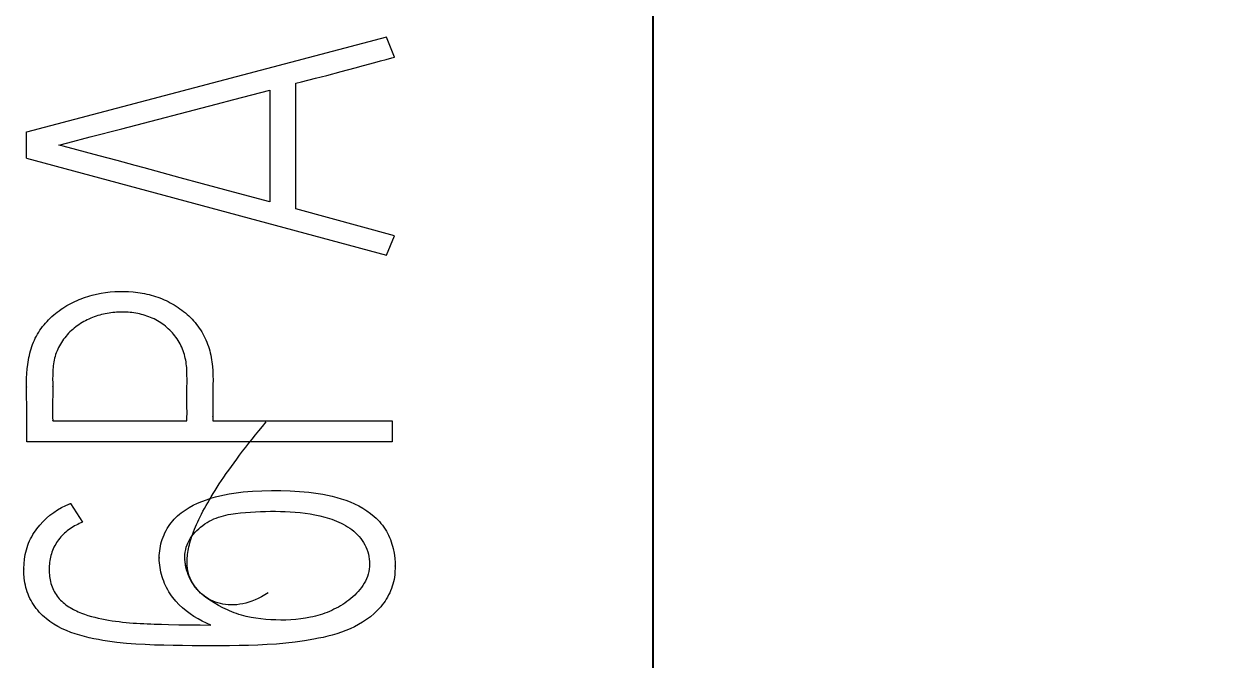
# Model space of a CAD drawing. Header units: millimetres. Extents: x 6750 to 121550, y -28210 to 66060.
# Drawn here: x 34292.8 to 34333.79, y 57753.23 to 57775.15 of the extents above; entities that cross this region are included whole.
import ezdxf

# ---------------------------------------------------------------- set-up
doc = ezdxf.new("R2010")
doc.units = ezdxf.units.MM
doc.linetypes.add('SLD-Solid', pattern=[0])
doc.layers.add('10000_FRONT', color=7, linetype='Continuous')
doc.layers.add('10500_FRONT_LABELING', color=7, linetype='Continuous')
doc.layers.add('DN.1. NET LIEN MANH', color=7, linetype='Continuous', lineweight=40)

# ---------------------------------------------------------------- blocks, each defined once
blk = doc.blocks.new('A$C0C6D7916')
at = {"layer": '10000_FRONT', "linetype": 'Continuous'}
blk.add_line((0, 0), (0, 117.137), dxfattribs=at)
at = {"layer": '10500_FRONT_LABELING', "linetype": 'Continuous'}
for p, q in [((-1.0214, 71.3986), (-2.4019, 71.0355)), ((-1.0214, 71.3986), (-1.0214, 71.3995)), ((-0.9903, 71.3222), (-1.0214, 71.3986)), ((-1.1415, 71.2815), (-1.1091, 71.2903)), ((-1.1091, 71.2903), (-1.066, 71.3024)), ((-1.066, 71.3024), (-1.0445, 71.3083)), ((-1.0445, 71.3083), (-1.0228, 71.314)), ((-0.9903, 71.3222), (-0.9903, 71.3232)), ((-1.3472, 71.2279), (-1.293, 71.2416)), ((-1.293, 71.2416), (-1.2496, 71.2528)), ((-1.2496, 71.2528), (-1.1955, 71.267)), ((-1.1955, 71.267), (-1.1415, 71.2815)), ((-1.5369, 71.1783), (-1.468, 71.196)), ((-1.468, 71.196), (-1.468, 70.7674)), ((-1.3689, 71.2225), (-1.3472, 71.2279)), ((-1.3689, 70.7409), (-1.3689, 71.2225)), ((-1.6747, 71.1425), (-1.6059, 71.1605)), ((-1.6059, 71.1605), (-1.5369, 71.1783)), ((-2.0363, 71.0478), (-1.6747, 71.1425)), ((-2.4019, 70.9357), (-2.4019, 71.0364)), ((-2.2432, 70.9946), (-2.157, 71.0167)), ((-2.157, 71.0167), (-2.0363, 71.0478)), ((-2.2777, 70.9856), (-2.2432, 70.9946)), ((-2.2604, 70.981), (-2.2777, 70.9856)), ((-2.1225, 70.9444), (-2.2604, 70.981)), ((-2.4019, 70.9357), (-1.0214, 70.5632)), ((-2.0536, 70.9258), (-2.1225, 70.9444)), ((-1.9847, 70.907), (-2.0536, 70.9258)), ((-1.8126, 70.8601), (-1.8814, 70.8788)), ((-1.7264, 70.8368), (-1.8126, 70.8601)), ((-1.5886, 70.7997), (-1.7264, 70.8368)), ((-1.468, 70.7674), (-1.5886, 70.7997)), ((-0.9903, 70.638), (-1.3689, 70.7409)), ((-1.0214, 70.5632), (-0.9903, 70.638)), ((-2.4014, 70.0589), (-2.4014, 70.0575)), ((-2.301, 70.0581), (-2.301, 70.0595)), ((-2.301, 69.9275), (-2.301, 69.9289)), ((-2.301, 69.9275), (-1.7864, 69.9275)), ((-1.6874, 69.9275), (-1, 69.9275)), ((-1.6873, 69.9433), (-1.6873, 69.9447)), ((-1, 69.9275), (-1, 69.848)), ((-1, 69.848), (-2.4, 69.848)), ((-2.233, 69.6111), (-2.233, 69.6125)), ((-2.233, 69.6111), (-2.1864, 69.5395)), ((-1.8924, 69.4035), (-1.8924, 69.4021)), ((-1.794, 69.4033), (-1.7941, 69.4058)), ((-0.9877, 69.371), (-0.9877, 69.3724)), ((-2.4116, 69.3605), (-2.4116, 69.3591)), ((-1.8844, 69.1478), (-1.8574, 69.1471)), ((-1.8574, 69.1471), (-1.8168, 69.1462)), ((-1.8168, 69.1462), (-1.7763, 69.1456)), ((-1.7763, 69.1456), (-1.7357, 69.1453)), ((-1.7357, 69.1453), (-1.6951, 69.1452))]:
    blk.add_line(p, q, dxfattribs=at)
for points in [[(-1.0228, 71.314), (-1.0011, 71.3195), (-0.9903, 71.3222)], [(-1.8814, 70.8788), (-1.9503, 70.8976), (-1.9847, 70.907)], [(-2.4, 69.848), (-2.3999, 69.8829), (-2.3997, 69.9177), (-2.3997, 69.9526), (-2.4002, 69.9874), (-2.4009, 70.0221), (-2.4014, 70.0569), (-2.4012, 70.0744), (-2.4008, 70.0918), (-2.3998, 70.1094), (-2.3984, 70.1269), (-2.3963, 70.1445), (-2.3936, 70.1619), (-2.392, 70.1706), (-2.3901, 70.1792), (-2.3881, 70.1877), (-2.3859, 70.1962), (-2.3834, 70.2046), (-2.3807, 70.2129), (-2.3778, 70.2212), (-2.3746, 70.2293), (-2.3712, 70.2373), (-2.3675, 70.2452), (-2.3635, 70.2529), (-2.3593, 70.2605), (-2.3547, 70.268), (-2.35, 70.2753), (-2.3449, 70.2825), (-2.3397, 70.2895), (-2.3342, 70.2963), (-2.3285, 70.303), (-2.3226, 70.3096), (-2.3165, 70.3159), (-2.3102, 70.3221), (-2.3037, 70.3282), (-2.2971, 70.334), (-2.2903, 70.3397), (-2.2833, 70.3452), (-2.2762, 70.3505), (-2.269, 70.3557), (-2.2617, 70.3606), (-2.2542, 70.3653), (-2.2467, 70.3699), (-2.239, 70.3742), (-2.2313, 70.3784), (-2.2235, 70.3824), (-2.2156, 70.3862), (-2.2076, 70.3898), (-2.1995, 70.3932), (-2.1914, 70.3964), (-2.1832, 70.3995), (-2.1749, 70.4023), (-2.1665, 70.405), (-2.1581, 70.4075), (-2.1497, 70.4098), (-2.1326, 70.414), (-2.1153, 70.4174), (-2.0979, 70.4202), (-2.0804, 70.4223), (-2.0628, 70.4238), (-2.0451, 70.4245), (-2.0275, 70.4246), (-2.0098, 70.424), (-1.9922, 70.4227), (-1.9835, 70.4218), (-1.9747, 70.4206), (-1.966, 70.4193), (-1.9574, 70.4179), (-1.9487, 70.4162), (-1.9402, 70.4143), (-1.9316, 70.4123), (-1.9232, 70.41), (-1.9147, 70.4076), (-1.9064, 70.405), (-1.8981, 70.4022), (-1.8899, 70.3992), (-1.8818, 70.3959), (-1.8738, 70.3925), (-1.8658, 70.3889), (-1.8579, 70.3851), (-1.8502, 70.3811), (-1.8425, 70.3769), (-1.835, 70.3725), (-1.8275, 70.3679), (-1.8202, 70.3631), (-1.813, 70.3581), (-1.806, 70.353), (-1.799, 70.3476), (-1.7923, 70.342), (-1.7856, 70.3363), (-1.7791, 70.3304), (-1.7728, 70.3242), (-1.7667, 70.318), (-1.7607, 70.3115), (-1.755, 70.3049), (-1.7494, 70.2981), (-1.7441, 70.2911), (-1.739, 70.284), (-1.7341, 70.2767), (-1.7295, 70.2693), (-1.7251, 70.2617), (-1.721, 70.254), (-1.7171, 70.2462), (-1.7135, 70.2382), (-1.7101, 70.2301), (-1.7069, 70.222), (-1.7041, 70.2137), (-1.7014, 70.2053), (-1.699, 70.1969), (-1.6968, 70.1884), (-1.6949, 70.1798), (-1.6931, 70.1712), (-1.6916, 70.1626), (-1.6903, 70.1539), (-1.6892, 70.1453), (-1.6884, 70.1366), (-1.6871, 70.1192), (-1.6865, 70.1018), (-1.6863, 70.0844), (-1.6864, 70.0669), (-1.6871, 70.0321), (-1.6875, 69.9972), (-1.6874, 69.9623), (-1.6874, 69.9275)], [(-1.7865, 70.0443), (-1.786, 70.0883), (-1.7861, 70.103), (-1.7864, 70.1176), (-1.7868, 70.1249), (-1.7873, 70.1322), (-1.7879, 70.1395), (-1.7888, 70.1467), (-1.7898, 70.1539), (-1.791, 70.1611), (-1.7925, 70.1682), (-1.7942, 70.1754), (-1.7962, 70.1824), (-1.7984, 70.1894), (-1.8008, 70.1964), (-1.8034, 70.2032), (-1.8063, 70.21), (-1.8094, 70.2167), (-1.8128, 70.2233), (-1.8163, 70.2298), (-1.8201, 70.2361), (-1.8241, 70.2423), (-1.8282, 70.2484), (-1.8327, 70.2543), (-1.8373, 70.26), (-1.8421, 70.2656), (-1.8471, 70.2711), (-1.8523, 70.2763), (-1.8576, 70.2814), (-1.8632, 70.2863), (-1.8688, 70.291), (-1.8747, 70.2956), (-1.8807, 70.2999), (-1.8868, 70.3041), (-1.893, 70.308), (-1.8994, 70.3118), (-1.9058, 70.3154), (-1.9124, 70.3187), (-1.9191, 70.3219), (-1.9258, 70.3248), (-1.9327, 70.3275), (-1.9396, 70.33), (-1.9465, 70.3323), (-1.9536, 70.3345), (-1.9607, 70.3364), (-1.9678, 70.3381), (-1.975, 70.3396), (-1.9823, 70.3409), (-1.9896, 70.3421), (-1.9969, 70.343), (-2.0042, 70.3438), (-2.0116, 70.3444), (-2.0189, 70.3448), (-2.0263, 70.3451), (-2.0337, 70.3452), (-2.0411, 70.3451), (-2.0484, 70.3449), (-2.0558, 70.3445), (-2.0631, 70.3439), (-2.0705, 70.3432), (-2.0778, 70.3423), (-2.085, 70.3413), (-2.0922, 70.3401), (-2.0994, 70.3387), (-2.1066, 70.3372), (-2.1137, 70.3355), (-2.1208, 70.3336), (-2.1278, 70.3315), (-2.1348, 70.3293), (-2.1417, 70.3268), (-2.1485, 70.3242), (-2.1553, 70.3214), (-2.1621, 70.3185), (-2.1687, 70.3153), (-2.1752, 70.312), (-2.1817, 70.3085), (-2.1881, 70.3048), (-2.1943, 70.3009), (-2.2005, 70.2968), (-2.2065, 70.2926), (-2.2124, 70.2882), (-2.2182, 70.2836), (-2.2239, 70.2789), (-2.2293, 70.274), (-2.2347, 70.2689), (-2.2399, 70.2636), (-2.2449, 70.2581), (-2.2497, 70.2525), (-2.2544, 70.2468), (-2.2589, 70.2409), (-2.2632, 70.2348), (-2.2673, 70.2286), (-2.2711, 70.2223), (-2.2748, 70.2158), (-2.2782, 70.2093), (-2.2815, 70.2026), (-2.2844, 70.1959), (-2.2871, 70.1891), (-2.2896, 70.1822), (-2.2918, 70.1752), (-2.2937, 70.1682), (-2.2954, 70.1611), (-2.2968, 70.154), (-2.2979, 70.1468), (-2.2989, 70.1396), (-2.2996, 70.1323), (-2.3002, 70.125), (-2.3006, 70.1177), (-2.301, 70.1031), (-2.3011, 70.0883), (-2.301, 70.0736), (-2.301, 70.0442)], [(-2.301, 70.0442), (-2.3016, 69.9858), (-2.3016, 69.9567), (-2.3014, 69.9421), (-2.301, 69.9275)], [(-1.7864, 69.9275), (-1.7861, 69.9421), (-1.786, 69.9567), (-1.7861, 69.9859), (-1.7863, 70.0151), (-1.7865, 70.0443)], [(-1.7852, 69.4025), (-1.7846, 69.4092), (-1.7838, 69.4161), (-1.7829, 69.4231), (-1.7817, 69.4303), (-1.7803, 69.4376), (-1.7787, 69.4452), (-1.7768, 69.4529), (-1.7747, 69.4608), (-1.7724, 69.4688), (-1.7699, 69.4771), (-1.7671, 69.4856), (-1.764, 69.4942), (-1.7607, 69.503), (-1.7572, 69.5121), (-1.7534, 69.5213), (-1.7493, 69.5308), (-1.745, 69.5404), (-1.7403, 69.5503), (-1.7354, 69.5604), (-1.7303, 69.5707), (-1.7248, 69.5812), (-1.7191, 69.5919), (-1.713, 69.6029), (-1.7067, 69.6141), (-1.7, 69.6255), (-1.6931, 69.6371), (-1.6858, 69.649), (-1.6783, 69.6612), (-1.6704, 69.6735), (-1.6621, 69.6862), (-1.6536, 69.699), (-1.6447, 69.7121), (-1.6355, 69.7255), (-1.6259, 69.7391), (-1.616, 69.753), (-1.6057, 69.7672), (-1.5951, 69.7816), (-1.5842, 69.7963), (-1.5728, 69.8113), (-1.5611, 69.8265), (-1.5491, 69.842), (-1.5366, 69.8578), (-1.5238, 69.8739), (-1.5106, 69.8903), (-1.497, 69.9069), (-1.483, 69.9239)], [(-1.6951, 69.1452), (-1.7118, 69.1523), (-1.728, 69.1601), (-1.7438, 69.1687), (-1.7593, 69.178), (-1.7743, 69.1881), (-1.7888, 69.1989), (-1.8027, 69.2106), (-1.8159, 69.223), (-1.8282, 69.2362), (-1.8397, 69.2503), (-1.8451, 69.2576), (-1.8502, 69.2651), (-1.8551, 69.2727), (-1.8597, 69.2806), (-1.864, 69.2886), (-1.8681, 69.2967), (-1.8718, 69.3049), (-1.8753, 69.3133), (-1.8785, 69.3218), (-1.8813, 69.3305), (-1.8839, 69.3392), (-1.8861, 69.348), (-1.888, 69.3569), (-1.8895, 69.3658), (-1.8908, 69.3748), (-1.8916, 69.3838), (-1.8922, 69.3929), (-1.8924, 69.402), (-1.8922, 69.4111), (-1.8917, 69.4201), (-1.8908, 69.4292), (-1.8895, 69.4382), (-1.8879, 69.4472), (-1.8859, 69.4561), (-1.8835, 69.4649), (-1.8808, 69.4736), (-1.8777, 69.4822), (-1.8742, 69.4907), (-1.8705, 69.499), (-1.8663, 69.5071), (-1.8619, 69.5151), (-1.8571, 69.5228), (-1.852, 69.5303), (-1.8466, 69.5376), (-1.8409, 69.5446), (-1.8348, 69.5513), (-1.8285, 69.5578), (-1.8219, 69.5639), (-1.8151, 69.5699), (-1.808, 69.5755), (-1.8008, 69.5809), (-1.7933, 69.5861), (-1.7778, 69.5957), (-1.7618, 69.6044), (-1.7454, 69.6123), (-1.7288, 69.6194), (-1.7118, 69.6257), (-1.6946, 69.6313), (-1.6773, 69.6363), (-1.6598, 69.6407), (-1.6421, 69.6445), (-1.6243, 69.6478), (-1.6065, 69.6507), (-1.5886, 69.6531), (-1.5707, 69.6552), (-1.5527, 69.657), (-1.5347, 69.6583), (-1.4987, 69.6602), (-1.4627, 69.661), (-1.4266, 69.6608), (-1.3906, 69.6598), (-1.3546, 69.6576), (-1.3366, 69.6561), (-1.3187, 69.6542), (-1.3008, 69.652), (-1.2829, 69.6494), (-1.2651, 69.6463), (-1.2474, 69.6429), (-1.2297, 69.6389), (-1.2121, 69.6344), (-1.1947, 69.6294), (-1.1776, 69.6237), (-1.1607, 69.6173), (-1.1441, 69.6101), (-1.1278, 69.6021), (-1.112, 69.5931), (-1.0967, 69.5833), (-1.082, 69.5725), (-1.068, 69.5608), (-1.0613, 69.5546), (-1.0548, 69.5482), (-1.0486, 69.5416), (-1.0426, 69.5347), (-1.037, 69.5277), (-1.0316, 69.5204), (-1.0265, 69.513), (-1.0218, 69.5053), (-1.0174, 69.4975), (-1.0133, 69.4894), (-1.0095, 69.4813), (-1.0061, 69.4729), (-1.003, 69.4644), (-1.0002, 69.4558), (-0.9976, 69.4471), (-0.9954, 69.4382), (-0.9918, 69.4203), (-0.9893, 69.4021), (-0.988, 69.3838), (-0.9877, 69.3655), (-0.9887, 69.3472), (-0.9896, 69.3381), (-0.9909, 69.3291), (-0.9924, 69.3201), (-0.9943, 69.3112), (-0.9966, 69.3024), (-0.9992, 69.2937), (-1.0021, 69.2852), (-1.0053, 69.2768), (-1.0089, 69.2685), (-1.0129, 69.2604), (-1.0172, 69.2524), (-1.0219, 69.2446), (-1.0268, 69.237), (-1.032, 69.2296), (-1.0376, 69.2223), (-1.0433, 69.2153), (-1.0556, 69.2017), (-1.0688, 69.1889), (-1.0828, 69.177), (-1.0974, 69.1659), (-1.1126, 69.1558), (-1.1282, 69.1465), (-1.1442, 69.1381), (-1.1606, 69.1305), (-1.1774, 69.1237), (-1.1943, 69.1174), (-1.2116, 69.1118), (-1.229, 69.1067), (-1.2465, 69.1021), (-1.2641, 69.0979), (-1.2818, 69.0941), (-1.2996, 69.0906), (-1.3351, 69.0844), (-1.3708, 69.0794), (-1.4066, 69.0754), (-1.4425, 69.0722), (-1.4784, 69.0699), (-1.5144, 69.0681), (-1.5504, 69.067), (-1.5864, 69.0662), (-1.6225, 69.0659), (-1.6585, 69.0657), (-1.6946, 69.0657), (-1.7306, 69.0658), (-1.7667, 69.0659), (-1.8027, 69.0662), (-1.8387, 69.0666), (-1.8747, 69.0674), (-1.9107, 69.0684), (-1.9467, 69.0699), (-1.9826, 69.072), (-2.0185, 69.0748), (-2.0544, 69.0785), (-2.0902, 69.0833), (-2.1081, 69.0861), (-2.1259, 69.0892), (-2.1438, 69.0927), (-2.1616, 69.0965), (-2.1794, 69.1008), (-2.1969, 69.1056), (-2.2143, 69.111), (-2.2314, 69.1169), (-2.2483, 69.1236), (-2.2647, 69.1311), (-2.2807, 69.1394), (-2.2963, 69.1486), (-2.3113, 69.1588), (-2.3258, 69.1699), (-2.3327, 69.1758), (-2.3395, 69.182), (-2.346, 69.1884), (-2.3523, 69.195), (-2.3583, 69.2019), (-2.3641, 69.2089), (-2.3696, 69.2162), (-2.3747, 69.2236), (-2.3796, 69.2313), (-2.384, 69.2391), (-2.3882, 69.2471), (-2.3919, 69.2553), (-2.3953, 69.2636), (-2.3984, 69.2721), (-2.4011, 69.2808), (-2.4035, 69.2895), (-2.4055, 69.2983), (-2.4072, 69.3073), (-2.4098, 69.3253), (-2.4112, 69.3435), (-2.4116, 69.3618)], [(-2.4116, 69.3618), (-2.4109, 69.38), (-2.4091, 69.3981), (-2.4061, 69.416), (-2.4041, 69.4248), (-2.4019, 69.4335), (-2.3993, 69.4422), (-2.3964, 69.4507), (-2.3931, 69.4592), (-2.3895, 69.4675), (-2.3856, 69.4757), (-2.3814, 69.4837), (-2.3768, 69.4916), (-2.372, 69.4993), (-2.3669, 69.5069), (-2.3616, 69.5143), (-2.3502, 69.5285), (-2.3379, 69.5419), (-2.325, 69.5544), (-2.3114, 69.5661), (-2.2972, 69.5768), (-2.2822, 69.5867), (-2.2666, 69.5957), (-2.2502, 69.6038), (-2.233, 69.6111)], [(-1.4749, 69.2687), (-1.4876, 69.2608), (-1.5002, 69.2537), (-1.5126, 69.2474), (-1.5249, 69.2418), (-1.537, 69.237), (-1.549, 69.2328), (-1.5608, 69.2294), (-1.5725, 69.2267), (-1.5839, 69.2246), (-1.5952, 69.2231), (-1.6062, 69.2223), (-1.6171, 69.2222), (-1.6277, 69.2226), (-1.638, 69.2236), (-1.6482, 69.2251), (-1.658, 69.2272), (-1.6676, 69.2299), (-1.677, 69.233), (-1.686, 69.2366), (-1.6948, 69.2407), (-1.7033, 69.2453), (-1.7114, 69.2503), (-1.7192, 69.2558), (-1.7267, 69.2616), (-1.7339, 69.2678), (-1.7407, 69.2744), (-1.7472, 69.2814), (-1.7532, 69.2887), (-1.7589, 69.2963), (-1.7643, 69.3042), (-1.7692, 69.3125), (-1.7737, 69.3209), (-1.7778, 69.3297), (-1.7815, 69.3386), (-1.7847, 69.3478), (-1.7875, 69.3572), (-1.7899, 69.3668), (-1.7917, 69.3764), (-1.793, 69.3862), (-1.7938, 69.396), (-1.794, 69.4057), (-1.7937, 69.4154), (-1.7926, 69.425), (-1.791, 69.4344), (-1.7886, 69.4436), (-1.7856, 69.4526), (-1.7819, 69.4613), (-1.7776, 69.4698), (-1.7728, 69.478), (-1.7674, 69.4859), (-1.7615, 69.4935), (-1.7552, 69.5008), (-1.7484, 69.5078), (-1.7412, 69.5145), (-1.7337, 69.5209), (-1.7258, 69.5269), (-1.7176, 69.5326), (-1.7092, 69.5379), (-1.7006, 69.5429), (-1.6918, 69.5475), (-1.6829, 69.5517), (-1.6739, 69.5554), (-1.6647, 69.5588), (-1.6556, 69.5618), (-1.6463, 69.5644), (-1.637, 69.5667), (-1.6277, 69.5688), (-1.6183, 69.5705), (-1.6089, 69.572), (-1.5995, 69.5733), (-1.5805, 69.5753), (-1.5615, 69.5769), (-1.5425, 69.5782), (-1.5235, 69.5793), (-1.5045, 69.5802), (-1.4854, 69.5808), (-1.4664, 69.5811), (-1.4473, 69.5811), (-1.4282, 69.5808), (-1.4092, 69.5801), (-1.3901, 69.5792), (-1.371, 69.5778), (-1.352, 69.5761), (-1.333, 69.5739), (-1.3141, 69.5711), (-1.2953, 69.5677), (-1.2766, 69.5637), (-1.2582, 69.559), (-1.2399, 69.5535), (-1.2309, 69.5505), (-1.2219, 69.5473), (-1.213, 69.5438), (-1.2042, 69.54), (-1.1955, 69.536), (-1.1869, 69.5317), (-1.1785, 69.527), (-1.1703, 69.522), (-1.1622, 69.5166), (-1.1544, 69.5109), (-1.1469, 69.5048), (-1.1397, 69.4983), (-1.1328, 69.4915), (-1.1262, 69.4844), (-1.1201, 69.477), (-1.1144, 69.4693), (-1.1091, 69.4612), (-1.1043, 69.4529), (-1.1001, 69.4443), (-1.0964, 69.4354), (-1.0933, 69.4263), (-1.0908, 69.417), (-1.0888, 69.4075), (-1.0875, 69.3979), (-1.0867, 69.3883), (-1.0865, 69.3786), (-1.0869, 69.3689), (-1.0879, 69.3593), (-1.0895, 69.3498), (-1.0917, 69.3405), (-1.0946, 69.3313), (-1.098, 69.3224), (-1.102, 69.3137), (-1.1065, 69.3053), (-1.1116, 69.2971), (-1.1171, 69.2892), (-1.123, 69.2815), (-1.1294, 69.2741), (-1.136, 69.2669), (-1.143, 69.26), (-1.1503, 69.2534), (-1.1577, 69.247), (-1.1654, 69.2409), (-1.1732, 69.235), (-1.1811, 69.2294), (-1.1891, 69.2241), (-1.1973, 69.219), (-1.2056, 69.2142), (-1.214, 69.2096), (-1.2225, 69.2053), (-1.2311, 69.2012), (-1.2399, 69.1974), (-1.2487, 69.1937), (-1.2576, 69.1904), (-1.2665, 69.1872), (-1.2756, 69.1843), (-1.2847, 69.1816), (-1.2939, 69.1791), (-1.3031, 69.1769), (-1.3125, 69.1748), (-1.3312, 69.1713), (-1.3501, 69.1685), (-1.3692, 69.1664), (-1.3883, 69.165), (-1.4075, 69.1643), (-1.4266, 69.1641), (-1.4457, 69.1644), (-1.4648, 69.1653), (-1.4838, 69.1667), (-1.5027, 69.1687), (-1.5216, 69.1713), (-1.5405, 69.1745), (-1.5592, 69.1784), (-1.5685, 69.1807), (-1.5777, 69.1831), (-1.5868, 69.1858), (-1.5959, 69.1887), (-1.6049, 69.1919), (-1.6137, 69.1953), (-1.6225, 69.199), (-1.6312, 69.2028), (-1.6398, 69.2069), (-1.6484, 69.2111), (-1.6652, 69.2202), (-1.6818, 69.2298), (-1.6981, 69.2401), (-1.7061, 69.2455), (-1.7138, 69.2511), (-1.7214, 69.257), (-1.7287, 69.2631), (-1.7357, 69.2695), (-1.7424, 69.2762), (-1.7488, 69.2833), (-1.7547, 69.2907), (-1.7603, 69.2985), (-1.7654, 69.3067), (-1.77, 69.3153), (-1.7741, 69.3244), (-1.7776, 69.3339), (-1.7806, 69.344), (-1.7818, 69.3492), (-1.7829, 69.3545), (-1.7838, 69.36), (-1.7845, 69.3656), (-1.7851, 69.3714), (-1.7855, 69.3773), (-1.7857, 69.3834), (-1.7857, 69.3896), (-1.7855, 69.396), (-1.7852, 69.4025)], [(-2.1864, 69.5395), (-2.1926, 69.5369), (-2.1988, 69.5341), (-2.2049, 69.5312), (-2.211, 69.5282), (-2.2169, 69.5249), (-2.2228, 69.5215), (-2.2285, 69.5179), (-2.2342, 69.5142), (-2.2397, 69.5102), (-2.2451, 69.5061), (-2.2503, 69.5018), (-2.2554, 69.4974), (-2.2603, 69.4927), (-2.265, 69.4879), (-2.2696, 69.4829), (-2.274, 69.4777), (-2.2782, 69.4724), (-2.2822, 69.4669), (-2.2859, 69.4613), (-2.2895, 69.4555), (-2.2929, 69.4496), (-2.296, 69.4436), (-2.2989, 69.4375), (-2.3015, 69.4313), (-2.3039, 69.4249), (-2.3061, 69.4185), (-2.308, 69.412), (-2.3097, 69.4055), (-2.3111, 69.3988), (-2.3122, 69.3922), (-2.3131, 69.3855), (-2.3138, 69.3787), (-2.3143, 69.372), (-2.3145, 69.3652), (-2.3146, 69.3584), (-2.3144, 69.3516), (-2.3141, 69.3449), (-2.3135, 69.3381), (-2.3128, 69.3314), (-2.3118, 69.3247), (-2.3106, 69.318), (-2.3092, 69.3114), (-2.3075, 69.3048), (-2.3056, 69.2983), (-2.3034, 69.2919), (-2.301, 69.2856), (-2.2982, 69.2794), (-2.2952, 69.2733), (-2.2918, 69.2674), (-2.2882, 69.2617), (-2.2843, 69.2562), (-2.2801, 69.2508), (-2.2757, 69.2457), (-2.271, 69.2407), (-2.2662, 69.236), (-2.2611, 69.2315), (-2.2559, 69.2272), (-2.2505, 69.2231), (-2.245, 69.2192), (-2.2393, 69.2154), (-2.2336, 69.2118), (-2.2277, 69.2084), (-2.2218, 69.2051), (-2.2158, 69.202), (-2.2097, 69.199), (-2.2036, 69.1962), (-2.1974, 69.1935), (-2.1911, 69.191), (-2.1784, 69.1863), (-2.1656, 69.182), (-2.1526, 69.1782), (-2.1395, 69.1747), (-2.1263, 69.1716), (-2.1131, 69.1687), (-2.0998, 69.1662), (-2.0865, 69.1638), (-2.0732, 69.1617), (-2.0598, 69.1597), (-2.0464, 69.158), (-2.0329, 69.1564), (-2.0195, 69.1551), (-2.006, 69.1539), (-1.9925, 69.1528), (-1.979, 69.1519), (-1.9655, 69.1511), (-1.952, 69.1504), (-1.9385, 69.1497), (-1.925, 69.1492), (-1.9115, 69.1487), (-1.8844, 69.1478)], [(-1.7936, 69.3934), (-1.7938, 69.3959), (-1.7939, 69.3984), (-1.794, 69.4009)], [(-1.7451, 69.2805), (-1.7467, 69.2823), (-1.7483, 69.2841), (-1.7499, 69.286), (-1.7514, 69.2878), (-1.7529, 69.2897), (-1.7544, 69.2916), (-1.7559, 69.2935), (-1.7573, 69.2955), (-1.7587, 69.2974), (-1.7601, 69.2994), (-1.7615, 69.3014), (-1.7628, 69.3034), (-1.7641, 69.3054), (-1.7654, 69.3075), (-1.7667, 69.3096), (-1.7679, 69.3116), (-1.7691, 69.3138), (-1.7703, 69.3159), (-1.7715, 69.318), (-1.7726, 69.3202), (-1.7737, 69.3223), (-1.7748, 69.3245), (-1.7758, 69.3267), (-1.7769, 69.329), (-1.7779, 69.3312), (-1.7788, 69.3334), (-1.7798, 69.3357), (-1.7807, 69.338), (-1.7816, 69.3403), (-1.7824, 69.3426), (-1.7833, 69.3449), (-1.7841, 69.3472), (-1.7848, 69.3496), (-1.7856, 69.352), (-1.7863, 69.3543), (-1.787, 69.3567), (-1.7877, 69.3591), (-1.7883, 69.3615), (-1.7889, 69.3639), (-1.7895, 69.3664), (-1.79, 69.3688), (-1.7905, 69.3712), (-1.791, 69.3737), (-1.7914, 69.3761), (-1.7918, 69.3786), (-1.7922, 69.3811), (-1.7926, 69.3835), (-1.7929, 69.386), (-1.7931, 69.3885), (-1.7934, 69.391)]]:
    blk.add_lwpolyline(points, dxfattribs=at)
blk = doc.blocks.new('A$C039E768D')
at = {"color": 7, "linetype": 'SLD-Solid', "lineweight": 25}
blk.add_open_spline([(-15, 0), (-15, 20.3817), (-15, 40.7267), (-15, 60.9967)], degree=3, dxfattribs=at)
blk = doc.blocks.new('A$C00790B90')
at = {"layer": 'DN.1. NET LIEN MANH'}
blk.add_lwpolyline([(0, 115), (0, 0), (15, 0), (15, 115)], close=True, dxfattribs=at)
blk.add_blockref('A$C039E768D', (15, 41.8), dxfattribs=at)

msp = doc.modelspace()

# ---------------------------------------------------------------- block references
at = {"layer": 'DN.1. NET LIEN MANH', "xscale": 8.981300112304329, "yscale": 8.981300112304329, "zscale": 8.981300112304329}
for name, p in [('A$C0C6D7916', (34314.458, 57133.431)), ('A$C00790B90', (34314.458, 57152.624))]:
    msp.add_blockref(name, p, dxfattribs=at)

doc.saveas('drawing.dxf')
